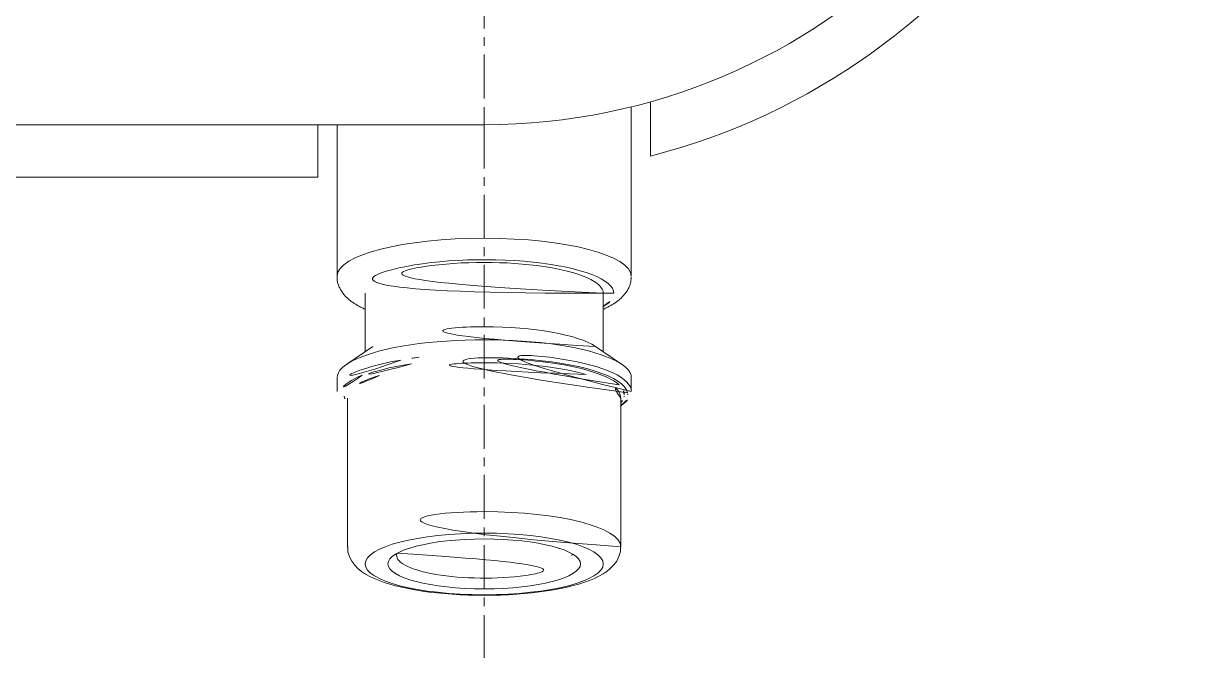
# Model space of a CAD drawing. Extents: x 16296679582 to 16296680068, y -37409616349 to -37409615993.
# Drawn here: x 16296679726.4 to 16296679792.8, y -37409616227.4 to -37409616191.1 of the extents above; entities that cross this region are included whole.
import ezdxf

# ---------------------------------------------------------------- set-up
doc = ezdxf.new("R2010")
doc.units = 0
doc.header["$LTSCALE"] = 10
doc.header["$MEASUREMENT"] = 0
doc.linetypes.add('CENTER', pattern=[2, 1.25, -0.25, 0.25, -0.25])
doc.layers.add('CL', color=2, linetype='CENTER')
doc.layers.add('DWG', color=7, linetype='CONTINUOUS')

msp = doc.modelspace()

# ---------------------------------------------------------------- linework, layer by layer
at = {"layer": 'CL', "lineweight": 13, "ltscale": 0.2}
msp.add_line((16296679752.66807, -37409616136.93708), (16296679752.66807, -37409616227.372551), dxfattribs=at)
at = {"layer": 'DWG', "lineweight": 18}
for p, q in [((16296679752.66807, -37409616196.93708), (16296679752.66807, -37409616196.1959)), ((16296679761.068069, -37409616205.595322), (16296679761.068069, -37409616195.913948)), ((16296679762.16807, -37409616197.696693), (16296679762.16807, -37409616196.142342)), ((16296679752.66807, -37409616196.93708), (16296679702.66807, -37409616196.93708)), ((16296679743.16807, -37409616196.93708), (16296679743.16807, -37409616197.43708)), ((16296679744.26807, -37409616196.936996), (16296679744.26807, -37409616205.595322)), ((16296679743.16807, -37409616197.43708), (16296679743.16807, -37409616198.93708)), ((16296679743.16807, -37409616199.93708), (16296679743.16807, -37409616198.93708)), ((16296679743.16807, -37409616199.93708), (16296679712.16807, -37409616199.93708)), ((16296679745.868071, -37409616206.561249), (16296679745.868071, -37409616209.906639)), ((16296679759.468069, -37409616209.906639), (16296679759.468069, -37409616206.561249)), ((16296679746.316851, -37409616209.602989), (16296679744.822451, -37409616210.614151)), ((16296679760.5137, -37409616210.614151), (16296679759.019291, -37409616209.602989)), ((16296679744.26807, -37409616211.390877), (16296679744.26807, -37409616212.16362)), ((16296679761.068069, -37409616212.16362), (16296679761.068069, -37409616211.390877)), ((16296679744.868071, -37409616212.549988), (16296679744.868071, -37409616221.050133)), ((16296679760.468069, -37409616221.050133), (16296679760.468069, -37409616212.549988))]:
    msp.add_line(p, q, dxfattribs=at)
for points in [[(16296679762.16807, -37409616196.142342), (16296679762.16807, -37409616196.126259), (16296679762.16807, -37409616196.110321), (16296679762.16807, -37409616196.094383), (16296679762.16807, -37409616196.078453), (16296679762.16807, -37409616196.062561), (16296679762.16807, -37409616196.046738), (16296679762.16807, -37409616196.030991), (16296679762.16807, -37409616196.01535), (16296679762.16807, -37409616195.999832), (16296679762.16807, -37409616195.984459), (16296679762.16807, -37409616195.969254), (16296679762.16807, -37409616195.954231), (16296679762.16807, -37409616195.939377), (16296679762.16807, -37409616195.924698), (16296679762.16807, -37409616195.910179), (16296679762.16807, -37409616195.895859), (16296679762.16807, -37409616195.881737), (16296679762.16807, -37409616195.867867), (16296679762.16807, -37409616195.85424), (16296679762.16807, -37409616195.840881), (16296679762.16807, -37409616195.82782), (16296679762.16807, -37409616195.815071), (16296679762.16807, -37409616195.80265), (16296679762.16807, -37409616195.790573), (16296679762.16807, -37409616195.778801), (16296679762.16807, -37409616195.767349), (16296679762.16807, -37409616195.756248), (16296679762.16807, -37409616195.745499), (16296679762.16807, -37409616195.735123), (16296679762.16807, -37409616195.725143), (16296679762.16807, -37409616195.715561), (16296679762.16807, -37409616195.706413), (16296679762.16807, -37409616195.697693), (16296679762.16807, -37409616195.68943), (16296679762.16807, -37409616195.681641), (16296679762.16807, -37409616195.674294), (16296679762.16807, -37409616195.667397), (16296679762.16807, -37409616195.660957), (16296679762.16807, -37409616195.655006), (16296679762.16807, -37409616195.649544), (16296679762.16807, -37409616195.644562), (16296679762.16807, -37409616195.640091), (16296679762.16807, -37409616195.636131), (16296679762.16807, -37409616195.63269), (16296679762.16807, -37409616195.629784), (16296679762.16807, -37409616195.627403), (16296679762.16807, -37409616195.625526), (16296679762.16807, -37409616195.624199), (16296679762.16807, -37409616195.623398), (16296679762.16807, -37409616195.623138)], [(16296679762.16807, -37409616197.696693), (16296679762.16807, -37409616197.7285), (16296679762.16807, -37409616197.760323), (16296679762.16807, -37409616197.792137), (16296679762.16807, -37409616197.823883), (16296679762.16807, -37409616197.855522), (16296679762.16807, -37409616197.887016), (16296679762.16807, -37409616197.918327), (16296679762.16807, -37409616197.949417), (16296679762.16807, -37409616197.980217), (16296679762.16807, -37409616198.010727), (16296679762.16807, -37409616198.041), (16296679762.16807, -37409616198.071007), (16296679762.16807, -37409616198.100731), (16296679762.16807, -37409616198.130112), (16296679762.16807, -37409616198.159111), (16296679762.16807, -37409616198.187691), (16296679762.16807, -37409616198.215813), (16296679762.16807, -37409616198.243423), (16296679762.16807, -37409616198.270493), (16296679762.16807, -37409616198.296982), (16296679762.16807, -37409616198.322853), (16296679762.16807, -37409616198.348167), (16296679762.16807, -37409616198.372917), (16296679762.16807, -37409616198.397057), (16296679762.16807, -37409616198.420578), (16296679762.16807, -37409616198.443428), (16296679762.16807, -37409616198.465561), (16296679762.16807, -37409616198.486961), (16296679762.16807, -37409616198.507584), (16296679762.16807, -37409616198.527397), (16296679762.16807, -37409616198.546356), (16296679762.16807, -37409616198.564499), (16296679762.16807, -37409616198.581902), (16296679762.16807, -37409616198.598442), (16296679762.16807, -37409616198.61409), (16296679762.16807, -37409616198.62883), (16296679762.16807, -37409616198.642616), (16296679762.16807, -37409616198.655457), (16296679762.16807, -37409616198.667259), (16296679762.16807, -37409616198.67804), (16296679762.16807, -37409616198.687851), (16296679762.16807, -37409616198.696671), (16296679762.16807, -37409616198.704498), (16296679762.16807, -37409616198.711311), (16296679762.16807, -37409616198.71711), (16296679762.16807, -37409616198.721878), (16296679762.16807, -37409616198.725601), (16296679762.16807, -37409616198.728271), (16296679762.16807, -37409616198.729874), (16296679762.16807, -37409616198.730423)], [(16296679744.281281, -37409616205.557648), (16296679744.272779, -37409616205.612984), (16296679744.26807, -37409616205.668289), (16296679744.267611, -37409616205.723732), (16296679744.271099, -37409616205.779198), (16296679744.278179, -37409616205.834541), (16296679744.288481, -37409616205.889618), (16296679744.30164, -37409616205.944267), (16296679744.317301, -37409616205.998367), (16296679744.33507, -37409616206.051743), (16296679744.35461, -37409616206.104263), (16296679744.375561, -37409616206.155746), (16296679744.39757, -37409616206.206123), (16296679744.420589, -37409616206.255333), (16296679744.444611, -37409616206.303391), (16296679744.469641, -37409616206.350311), (16296679744.49567, -37409616206.396118), (16296679744.522711, -37409616206.440819), (16296679744.55076, -37409616206.484421), (16296679744.579821, -37409616206.526939), (16296679744.6099, -37409616206.568398), (16296679744.640989, -37409616206.608803), (16296679744.673059, -37409616206.64817), (16296679744.70607, -37409616206.686546), (16296679744.739969, -37409616206.723984), (16296679744.77471, -37409616206.76049), (16296679744.810261, -37409616206.79612), (16296679744.84656, -37409616206.830902), (16296679744.88357, -37409616206.864868), (16296679744.921249, -37409616206.898064), (16296679744.959539, -37409616206.930519), (16296679744.998409, -37409616206.962273), (16296679745.03784, -37409616206.99334), (16296679745.07785, -37409616207.023773), (16296679745.118429, -37409616207.053574), (16296679745.159611, -37409616207.082771), (16296679745.20137, -37409616207.111397), (16296679745.243719, -37409616207.139503), (16296679745.28669, -37409616207.167084), (16296679745.330259, -37409616207.19416), (16296679745.374439, -37409616207.220779), (16296679745.419241, -37409616207.246964), (16296679745.46468, -37409616207.272743), (16296679745.51074, -37409616207.298119), (16296679745.55744, -37409616207.323143), (16296679745.60478, -37409616207.347778), (16296679745.65276, -37409616207.372078), (16296679745.70138, -37409616207.396027), (16296679745.75065, -37409616207.419632), (16296679745.80057, -37409616207.442917), (16296679745.851139, -37409616207.465881)], [(16296679759.48525, -37409616207.465698), (16296679759.53434, -37409616207.443413), (16296679759.582821, -37409616207.420807), (16296679759.630699, -37409616207.397911), (16296679759.67798, -37409616207.374687), (16296679759.724661, -37409616207.351143), (16296679759.77075, -37409616207.327271), (16296679759.81625, -37409616207.303047), (16296679759.86117, -37409616207.278488), (16296679759.9055, -37409616207.253563), (16296679759.949249, -37409616207.228249), (16296679759.992411, -37409616207.20253), (16296679760.03499, -37409616207.176376), (16296679760.07699, -37409616207.149773), (16296679760.118401, -37409616207.122688), (16296679760.15922, -37409616207.0951), (16296679760.199459, -37409616207.066994), (16296679760.2391, -37409616207.03833), (16296679760.27817, -37409616207.009102), (16296679760.316641, -37409616206.979271), (16296679760.354521, -37409616206.94883), (16296679760.391821, -37409616206.91774), (16296679760.42853, -37409616206.885979), (16296679760.46464, -37409616206.853531), (16296679760.50013, -37409616206.820343), (16296679760.534981, -37409616206.786392), (16296679760.56917, -37409616206.751617), (16296679760.60268, -37409616206.716003), (16296679760.635469, -37409616206.679482), (16296679760.66754, -37409616206.642036), (16296679760.69886, -37409616206.603622), (16296679760.72941, -37409616206.564201), (16296679760.759159, -37409616206.523727), (16296679760.788099, -37409616206.48217), (16296679760.816139, -37409616206.439522), (16296679760.84317, -37409616206.395821), (16296679760.86907, -37409616206.351097), (16296679760.8937, -37409616206.30542), (16296679760.91695, -37409616206.258797), (16296679760.938681, -37409616206.211281), (16296679760.95879, -37409616206.162903), (16296679760.977131, -37409616206.113701), (16296679760.993589, -37409616206.063721), (16296679761.008051, -37409616206.012993), (16296679761.02054, -37409616205.961502), (16296679761.031111, -37409616205.909241), (16296679761.039801, -37409616205.856201), (16296679761.046671, -37409616205.802361), (16296679761.051781, -37409616205.747704), (16296679761.055189, -37409616205.692192), (16296679761.056931, -37409616205.635841)], [(16296679744.883659, -37409616221.030151), (16296679744.886589, -37409616221.327087), (16296679744.978331, -37409616221.611427), (16296679745.111771, -37409616221.865417), (16296679745.27334, -37409616222.086143), (16296679745.460541, -37409616222.277237), (16296679745.667509, -37409616222.444527), (16296679745.890791, -37409616222.593338), (16296679746.131189, -37409616222.727837), (16296679746.389669, -37409616222.851463), (16296679746.666691, -37409616222.965797), (16296679746.96265, -37409616223.072098), (16296679747.27758, -37409616223.171173), (16296679747.611111, -37409616223.263222), (16296679747.96279, -37409616223.348457), (16296679748.331829, -37409616223.426888), (16296679748.71714, -37409616223.498413), (16296679749.117611, -37409616223.562927), (16296679749.531839, -37409616223.620293), (16296679749.95838, -37409616223.670349), (16296679750.39567, -37409616223.712936), (16296679750.841999, -37409616223.747963), (16296679751.29567, -37409616223.775253), (16296679751.75485, -37409616223.794746), (16296679752.21772, -37409616223.806381), (16296679752.682421, -37409616223.810097), (16296679753.147051, -37409616223.805893), (16296679753.609751, -37409616223.793777), (16296679754.068649, -37409616223.773788), (16296679754.52191, -37409616223.746017), (16296679754.96773, -37409616223.710533), (16296679755.40439, -37409616223.667473), (16296679755.8302, -37409616223.616966), (16296679756.24362, -37409616223.559158), (16296679756.643169, -37409616223.494209), (16296679757.0275, -37409616223.422256), (16296679757.395479, -37409616223.343407), (16296679757.746031, -37409616223.257782), (16296679758.078421, -37409616223.165314), (16296679758.39216, -37409616223.065811), (16296679758.686911, -37409616222.958992), (16296679758.962799, -37409616222.844063), (16296679759.22007, -37409616222.720123), (16296679759.45936, -37409616222.584976), (16296679759.68173, -37409616222.434921), (16296679759.888, -37409616222.266052), (16296679760.07428, -37409616222.073257), (16296679760.233271, -37409616221.850662), (16296679760.362551, -37409616221.594917), (16296679760.45496, -37409616221.308098), (16296679760.45677, -37409616221.011543)]]:
    msp.add_lwpolyline(points, dxfattribs=at)
at = {"layer": 'DWG', "lineweight": 18, "extrusion": (0, 0, -1)}
for radius, end in [(38, 255.52249674), (35, 270)]:
    msp.add_arc((-16296679752.66807, -37409616161.93708), radius, 90, end, dxfattribs=at)
at = {"layer": 'DWG', "lineweight": 18}
for centre, major_axis, start_param, end_param in [((16296679752.66807, -37409616205.595322), (8.4, 0), 0, 3.134622261), ((16296679752.66807, -37409616206.561249), (7.4, 0), 0, 3.54705437), ((16296679752.66807, -37409616206.561249), (6.8, 0), 0, 3.141592916), ((16296679752.66807, -37409616205.595322), (8.4, 0), 6.275723804, 6.283185307), ((16296679752.66807, -37409616206.561249), (7.4, 0), 5.877625408, 6.283185307), ((16296679752.66807, -37409616210.231773), (6.8, 0), 0.365406461, 2.776284241), ((16296679752.66807, -37409616211.390877), (8.4, 0), 0, 3.1415927), ((16296679752.66807, -37409616212.16362), (8.4, 0), 2.174178443, 3.521823589), ((16296679752.66807, -37409616212.356796), (8.2, 0), 0.053701562, 2.587788652), ((16296679752.66807, -37409616212.16362), (8.4, 0), 2.029174344, 2.174178443), ((16296679752.66807, -37409616212.356796), (8, 0), 0.273318654, 2.116648115), ((16296679752.66807, -37409616212.16362), (8.4, 0), 0, 2.029174371), ((16296679752.66807, -37409616212.356796), (8, 0), 2.116648115, 3.183709993), ((16296679752.66807, -37409616212.549988), (7.8, 0), 0.72776956, 2.442981047), ((16296679752.66807, -37409616212.356796), (8.2, 0), 2.587788865, 3.455162897), ((16296679752.66807, -37409616212.549988), (7.8, 0), 2.442981047, 3.141593032), ((16296679752.66807, -37409616212.549988), (7.8, 0), 0, 0.727769647), ((16296679752.66807, -37409616212.356796), (8, 0), 0, 0.273318444), ((16296679752.66807, -37409616212.356796), (8, 0), 6.22467312, 6.283185307), ((16296679752.66807, -37409616212.356796), (8.2, 0), 0, 0.053701696), ((16296679752.66807, -37409616212.356796), (8, 0), 3.183709516, 3.365627336), ((16296679752.66807, -37409616212.16362), (8.4, 0), 5.902856348, 6.283185307), ((16296679752.66807, -37409616212.356796), (8, 0), 6.05905241, 6.22467312), ((16296679752.66807, -37409616212.356796), (8.2, 0), 5.969516765, 6.01340077), ((16296679752.66807, -37409616212.356796), (8.2, 0), 6.013401104, 6.283185307), ((16296679752.66807, -37409616221.050133), (7.8, 0), 0.007363157, 3.137764133), ((16296679752.66807, -37409616221.533096), (5, 0), 3.046755718, 6.283185307), ((16296679752.66807, -37409616221.533096), (5, 0), 0, 0.094934655)]:
    msp.add_ellipse(centre, major_axis=major_axis, ratio=0.258819045, start_param=start_param, end_param=end_param, dxfattribs=at)
for major_axis in [(6.8, 0), (5.5, 0)]:
    msp.add_ellipse((16296679752.66807, -37409616222.01606), major_axis=major_axis, ratio=0.258819045, dxfattribs=at)

doc.saveas('drawing.dxf')
